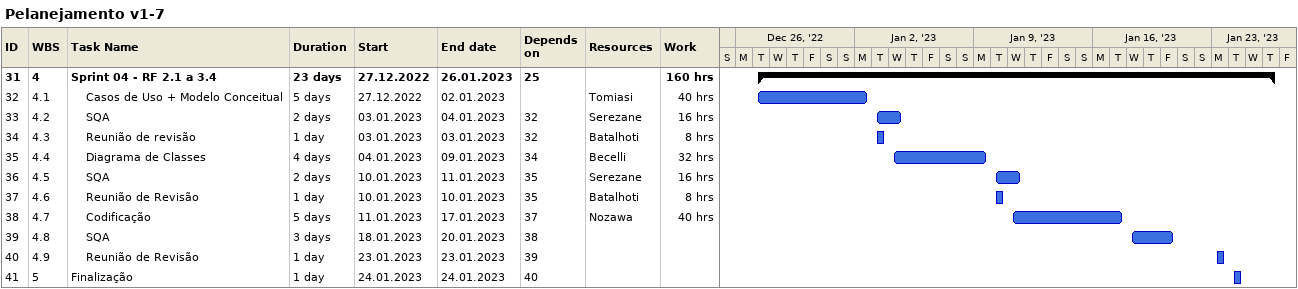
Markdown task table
Pelanejamento v1-7

| ID | WBS | Task | Duration | Start | Finish | Predecessors | Resources | Work (h) |
|---|---|---|---|---|---|---|---|---|
| 31 | 4 | **Sprint 04 - RF 2.1 a 3.4** | 23d | 2022-12-27 | 2023-01-26 | 25 |  | 160 |
| 32 | 4.1 | Casos de Uso + Modelo Conceitual | 5d | 2022-12-27 | 2023-01-02 |  | Tomiasi | 40 |
| 33 | 4.2 | SQA | 2d | 2023-01-03 | 2023-01-04 | 32 | Serezane | 16 |
| 34 | 4.3 | Reunião de revisão | 1d | 2023-01-03 | 2023-01-03 | 32 | Batalhoti | 8 |
| 35 | 4.4 | Diagrama de Classes | 4d | 2023-01-04 | 2023-01-09 | 34 | Becelli | 32 |
| 36 | 4.5 | SQA | 2d | 2023-01-10 | 2023-01-11 | 35 | Serezane | 16 |
| 37 | 4.6 | Reunião de Revisão | 1d | 2023-01-10 | 2023-01-10 | 35 | Batalhoti | 8 |
| 38 | 4.7 | Codificação | 5d | 2023-01-11 | 2023-01-17 | 37 | Nozawa | 40 |
| 39 | 4.8 | SQA | 3d | 2023-01-18 | 2023-01-20 | 38 |  |  |
| 40 | 4.9 | Reunião de Revisão | 1d | 2023-01-23 | 2023-01-23 | 39 |  |  |
| 41 | 5 | Finalização | 1d | 2023-01-24 | 2023-01-24 | 40 |  |  |
